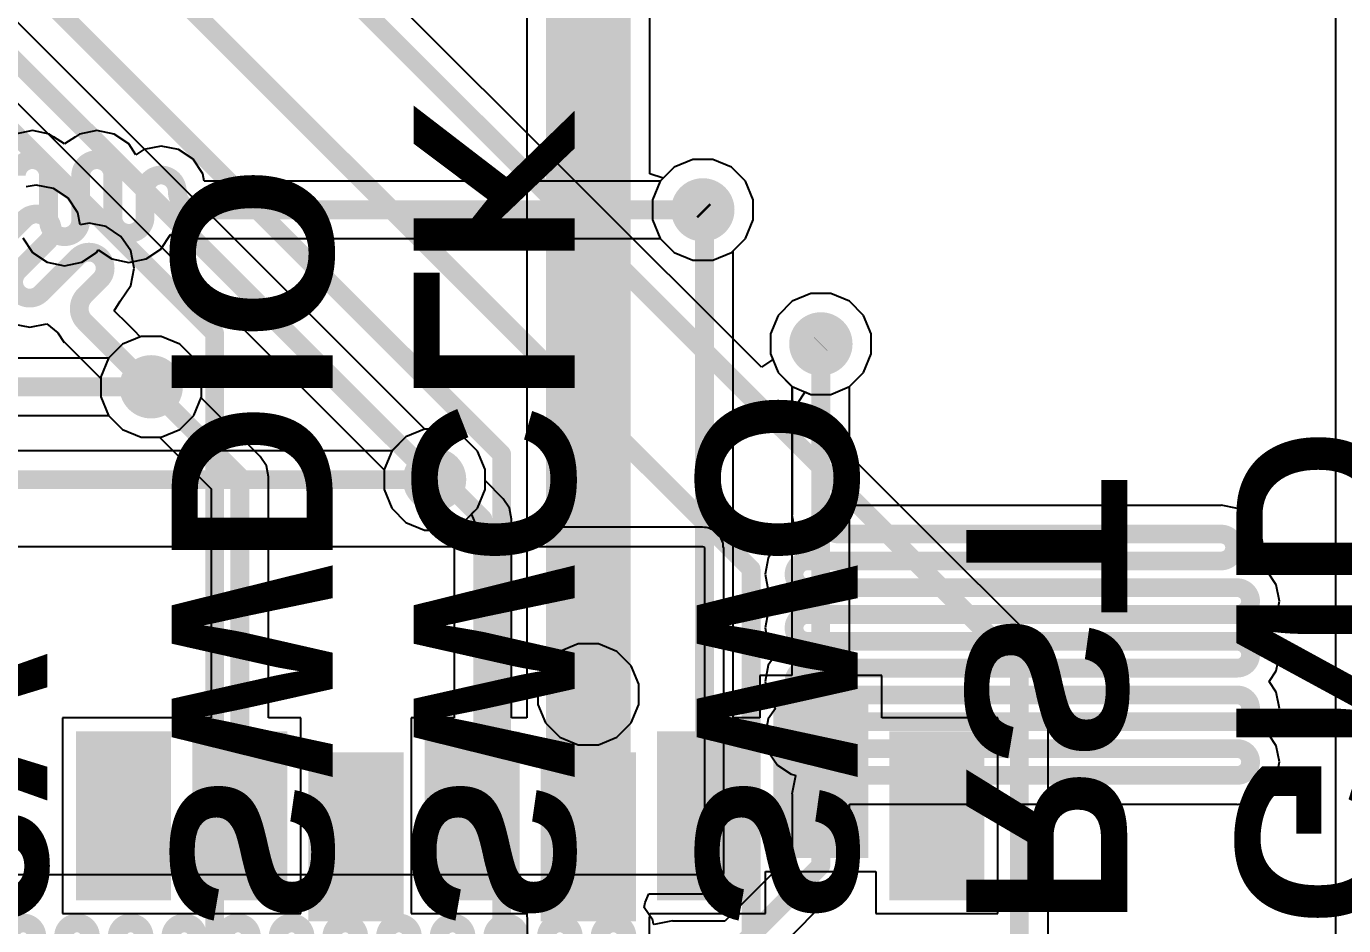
# Model space of a CAD drawing. Header units: inches. Extents: x -3 to 128, y -12 to 41.
# Drawn here: x 108.5 to 120.98, y -4.43 to 4.09 of the extents above; entities that cross this region are included whole.
import ezdxf

# ---------------------------------------------------------------- set-up
doc = ezdxf.new("R2010")
doc.units = ezdxf.units.IN
for name, color, linetype in [('Bottom Layer', 5, 'Continuous'), ('Bottom Overlay', 54, 'Continuous'), ('Layer 1', 16, 'Continuous'), ('Layer 2', 76, 'Continuous'), ('Top Layer', 1, 'Continuous'), ('Top Paste', 8, 'Continuous'), ('Top Solder', 216, 'Continuous'), ('Via Holes', 16, 'Continuous')]:
    doc.layers.add(name, color=color, linetype=linetype)
doc.styles.add('Arial_Bold', font='', dxfattribs={"height": 0.2})
doc.styles.get('Arial_Bold').set_extended_font_data('Arial', bold=True)

msp = doc.modelspace()

# ---------------------------------------------------------------- hatches: boundary and pattern name
at = {"layer": 'Bottom Layer'}
h = msp.add_hatch(color=5, dxfattribs=at)
edge = h.paths.add_edge_path()
edge.add_arc((114.90889642, 2.34874054), 0.2999994, 0, 360)
h = msp.add_hatch(color=5, dxfattribs=at)
edge = h.paths.add_edge_path()
edge.add_arc((116.02649642, 1.07874054), 0.2999994, 0, 360)
h = msp.add_hatch(color=5, dxfattribs=at)
edge = h.paths.add_edge_path()
edge.add_arc((109.68565566, 0.67234054), 0.2999994, 0, 360)
h = msp.add_hatch(color=5, dxfattribs=at)
edge = h.paths.add_edge_path()
edge.add_arc((112.36889134, -0.20671028), 0.2999994, 0, 360)
h = msp.add_hatch(color=5, dxfattribs=at)
edge = h.paths.add_edge_path()
edge.add_arc((113.82511398, -2.24166176), 0.2999994, 0, 360)
at = {"layer": 'Layer 1'}
h = msp.add_hatch(color=16, dxfattribs=at)
edge = h.paths.add_edge_path()
edge.add_arc((114.90889642, 2.34874054), 0.2999994, 0, 360)
h = msp.add_hatch(color=16, dxfattribs=at)
edge = h.paths.add_edge_path()
edge.add_arc((116.02649642, 1.07874054), 0.2999994, 0, 360)
h = msp.add_hatch(color=16, dxfattribs=at)
edge = h.paths.add_edge_path()
edge.add_arc((109.68565566, 0.67234054), 0.2999994, 0, 360)
h = msp.add_hatch(color=16, dxfattribs=at)
edge = h.paths.add_edge_path()
edge.add_arc((112.36889134, -0.20671028), 0.2999994, 0, 360)
h = msp.add_hatch(color=16, dxfattribs=at)
edge = h.paths.add_edge_path()
edge.add_arc((113.82511398, -2.24166176), 0.2999994, 0, 360)
at = {"layer": 'Layer 2'}
h = msp.add_hatch(color=76, dxfattribs=at)
edge = h.paths.add_edge_path()
edge.add_arc((114.90889642, 2.34874054), 0.2999994, 0, 360)
h = msp.add_hatch(color=76, dxfattribs=at)
edge = h.paths.add_edge_path()
edge.add_arc((116.02649642, 1.07874054), 0.2999994, 0, 360)
h = msp.add_hatch(color=76, dxfattribs=at)
edge = h.paths.add_edge_path()
edge.add_arc((109.68565566, 0.67234054), 0.2999994, 0, 360)
h = msp.add_hatch(color=76, dxfattribs=at)
edge = h.paths.add_edge_path()
edge.add_arc((112.36889134, -0.20671028), 0.2999994, 0, 360)
h = msp.add_hatch(color=76, dxfattribs=at)
edge = h.paths.add_edge_path()
edge.add_arc((113.82511398, -2.24166176), 0.2999994, 0, 360)
at = {"layer": 'Top Layer'}
for points in [[(113.42448994, -4.34165756), (114.22448834, -4.34165756), (114.22448834, 8.47021928), (113.42448994, 8.47021928)], [(115.62511038, -2.24166176), (116.42510878, -2.24166176), (116.42510878, -3.74165876), (115.62511038, -3.74165876)], [(109.02512358, -2.64166096), (109.82512198, -2.64166096), (109.82512198, -4.14165796), (109.02512358, -4.14165796)], [(110.12512138, -2.64166096), (110.92511978, -2.64166096), (110.92511978, -4.14165796), (110.12512138, -4.14165796)], [(112.32511698, -2.64166096), (113.12511538, -2.64166096), (113.12511538, -4.14165796), (112.32511698, -4.14165796)], [(114.52511258, -2.64166096), (115.32511098, -2.64166096), (115.32511098, -4.14165796), (114.52511258, -4.14165796)], [(116.72510818, -2.64166096), (117.52510658, -2.64166096), (117.52510658, -4.14165796), (116.72510818, -4.14165796)], [(111.22511918, -2.84166056), (112.02511758, -2.84166056), (112.02511758, -4.34165756), (111.22511918, -4.34165756)], [(113.42511478, -2.84166056), (114.22511318, -2.84166056), (114.22511318, -4.34165756), (113.42511478, -4.34165756)]]:
    msp.add_hatch(color=1, dxfattribs=at).paths.add_polyline_path(points)
h = msp.add_hatch(color=1, dxfattribs=at)
edge = h.paths.add_edge_path()
edge.add_arc((114.90889642, 2.34874054), 0.2999994, 0, 360)
h = msp.add_hatch(color=1, dxfattribs=at)
edge = h.paths.add_edge_path()
edge.add_arc((116.02649642, 1.07874054), 0.2999994, 0, 360)
h = msp.add_hatch(color=1, dxfattribs=at)
edge = h.paths.add_edge_path()
edge.add_arc((109.68565566, 0.67234054), 0.2999994, 0, 360)
h = msp.add_hatch(color=1, dxfattribs=at)
edge = h.paths.add_edge_path()
edge.add_arc((112.36889134, -0.20671028), 0.2999994, 0, 360)
h = msp.add_hatch(color=1, dxfattribs=at)
edge = h.paths.add_edge_path()
edge.add_arc((113.82511398, -2.24166176), 0.2999994, 0, 360)
at = {"layer": 'Top Paste'}
for points in [[(115.62511038, -2.24166176), (116.42510878, -2.24166176), (116.42510878, -3.74165876), (115.62511038, -3.74165876)], [(109.02512358, -2.64166096), (109.82512198, -2.64166096), (109.82512198, -4.14165796), (109.02512358, -4.14165796)], [(110.12512138, -2.64166096), (110.92511978, -2.64166096), (110.92511978, -4.14165796), (110.12512138, -4.14165796)], [(112.32511698, -2.64166096), (113.12511538, -2.64166096), (113.12511538, -4.14165796), (112.32511698, -4.14165796)], [(114.52511258, -2.64166096), (115.32511098, -2.64166096), (115.32511098, -4.14165796), (114.52511258, -4.14165796)], [(116.72510818, -2.64166096), (117.52510658, -2.64166096), (117.52510658, -4.14165796), (116.72510818, -4.14165796)], [(111.22511918, -2.84166056), (112.02511758, -2.84166056), (112.02511758, -4.34165756), (111.22511918, -4.34165756)], [(113.42511478, -2.84166056), (114.22511318, -2.84166056), (114.22511318, -4.34165756), (113.42511478, -4.34165756)]]:
    msp.add_hatch(color=8, dxfattribs=at).paths.add_polyline_path(points)
at = {"layer": 'Top Solder'}
for points in [[(115.57511048, -2.19166186), (116.47510868, -2.19166186), (116.47510868, -3.79165866), (115.57511048, -3.79165866)], [(108.97512368, -2.59166106), (109.87512188, -2.59166106), (109.87512188, -4.191657859999999), (108.97512368, -4.191657859999999)], [(110.07512148, -2.59166106), (110.97511968, -2.59166106), (110.97511968, -4.191657859999999), (110.07512148, -4.191657859999999)], [(112.27511708, -2.59166106), (113.17511528, -2.59166106), (113.17511528, -4.191657859999999), (112.27511708, -4.191657859999999)], [(114.47511268, -2.59166106), (115.37511088, -2.59166106), (115.37511088, -4.191657859999999), (114.47511268, -4.191657859999999)], [(116.67510828, -2.59166106), (117.57510648, -2.59166106), (117.57510648, -4.191657859999999), (116.67510828, -4.191657859999999)], [(111.17511928, -2.79166066), (112.07511748, -2.79166066), (112.07511748, -4.391657459999999), (111.17511928, -4.391657459999999)], [(113.37511488, -2.79166066), (114.27511308, -2.79166066), (114.27511308, -4.391657459999999), (113.37511488, -4.391657459999999)]]:
    msp.add_hatch(color=216, dxfattribs=at).paths.add_polyline_path(points)
at = {"layer": 'Via Holes'}
h = msp.add_hatch(color=7, dxfattribs=at)
edge = h.paths.add_edge_path()
edge.add_arc((114.90889642, 2.34874054), 0.1499997, 0, 360)
h = msp.add_hatch(color=7, dxfattribs=at)
edge = h.paths.add_edge_path()
edge.add_arc((116.02649642, 1.07874054), 0.1499997, 0, 360)
h = msp.add_hatch(color=7, dxfattribs=at)
edge = h.paths.add_edge_path()
edge.add_arc((109.68565566, 0.67234054), 0.1499997, 0, 360)
h = msp.add_hatch(color=7, dxfattribs=at)
edge = h.paths.add_edge_path()
edge.add_arc((112.36889134, -0.20671028), 0.1499997, 0, 360)
h = msp.add_hatch(color=7, dxfattribs=at)
edge = h.paths.add_edge_path()
edge.add_arc((113.82511398, -2.24166176), 0.1499997, 0, 360)

# ---------------------------------------------------------------- linework, layer by layer
at = {"layer": 'Bottom Layer'}
for p, q in [((115.46322856, 0.8581720199999999), (109.8179795, 6.50342108)), ((114.63824418, 2.75379942), (114.50383754, 2.61939278)), ((114.81385724, 2.82653994), (114.63824418, 2.75379942)), ((115.0039356, 2.82653994), (114.81385724, 2.82653994)), ((115.17954866, 2.75379942), (115.0039356, 2.82653994)), ((115.3139553, 2.61939278), (115.17954866, 2.75379942)), ((114.50383754, 2.61939278), (114.43109702, 2.44377972)), ((115.38669582, 2.44377972), (115.3139553, 2.61939278)), ((114.43109702, 2.44377972), (114.43109702, 2.25370136)), ((115.38669582, 2.25370136), (115.38669582, 2.44377972)), ((114.43109702, 2.25370136), (114.50383754, 2.0780883)), ((115.3139553, 2.0780883), (115.38669582, 2.25370136)), ((114.50383754, 2.0780883), (114.63824418, 1.94368166)), ((115.17954866, 1.94368166), (115.3139553, 2.0780883)), ((114.63824418, 1.94368166), (114.81385724, 1.87094114)), ((114.81385724, 1.87094114), (115.0039356, 1.87094114)), ((115.0039356, 1.87094114), (115.17954866, 1.94368166)), ((115.93145724, 1.55653994), (115.75584418, 1.48379942)), ((116.1215356, 1.55653994), (115.93145724, 1.55653994)), ((116.29714866, 1.48379942), (116.1215356, 1.55653994)), ((115.75584418, 1.48379942), (115.62143754, 1.34939278)), ((116.4315553, 1.34939278), (116.29714866, 1.48379942)), ((115.62143754, 1.34939278), (115.54869702, 1.17377972)), ((116.50429582, 1.17377972), (116.4315553, 1.34939278)), ((115.54869702, 1.17377972), (115.54869702, 0.98370136)), ((116.50429582, 0.98370136), (116.50429582, 1.17377972)), ((115.57089408, 0.9301124399999999), (115.46322856, 0.8581720199999999)), ((115.54869702, 0.98370136), (115.57089408, 0.9301124399999999)), ((116.4315553, 0.8080883), (116.50429582, 0.98370136)), ((116.29714866, 0.67368166), (116.4315553, 0.8080883)), ((116.1215356, 0.60094114), (116.29714866, 0.67368166)), ((115.8059279, 0.5154726799999999), (115.87786832, 0.6231382)), ((118.09837696, -1.77697638), (115.8059279, 0.5154726799999999)), ((115.87786832, 0.6231382), (115.93145724, 0.60094114)), ((115.93145724, 0.60094114), (116.1215356, 0.60094114)), ((118.15732274, -1.86519566), (118.09837696, -1.77697638)), ((118.17802374, -1.96925692), (118.15732274, -1.86519566)), ((118.1780212, -1.96926962), (118.17802374, -1.96925692)), ((118.1780212, -4.699759459999999), (118.1780212, -1.96926962))]:
    msp.add_line(p, q, dxfattribs=at)
at = {"layer": 'Bottom Layer', "const_width": 0.1778}
for points in [[(109.62569896, 6.311140539999999), (117.90609642, -1.96925692)], [(108.78749642, 5.523740539999999), (115.36609642, -1.05485946)], [(108.35361108, 4.68446104), (113.00389642, 0.0341757)], [(107.56829642, 3.89814054), (110.28609642, 1.18034054)], [(110.28609642, -6.465059459999999), (110.28609642, 1.18034054)], [(113.00389642, -6.28725946), (113.00389642, 0.0341757)], [(115.36609642, -5.512559459999999), (115.36609642, -1.05485946)], [(117.90609642, -6.465059459999999), (117.90609642, -1.96925692)]]:
    msp.add_lwpolyline(points, dxfattribs=at)
at = {"layer": 'Bottom Layer', "const_width": 0.0889}
for points in [[(110.24164642, 1.18034054, 1), (110.33054642, 1.18034054, 1)], [(110.24164642, 1.18034054, 1), (110.33054642, 1.18034054, 1)], [(112.95944642, 0.0341757, 1), (113.04834642, 0.0341757, 1)], [(112.95944642, 0.0341757, 1), (113.04834642, 0.0341757, 1)], [(115.32164642, -1.05485946, 1), (115.41054642, -1.05485946, 1)], [(115.32164642, -1.05485946, 1), (115.41054642, -1.05485946, 1)], [(117.86164642, -1.96925692, 1), (117.95054642, -1.96925692, 1)], [(117.86164642, -1.96925692, 1), (117.95054642, -1.96925692, 1)]]:
    msp.add_lwpolyline(points, format="xyb", close=True, dxfattribs=at)
at = {"layer": 'Layer 1'}
for p, q in [((108.56105034, 3.09929022), (108.39752514, 3.06676298)), ((108.72457554, 3.06676298), (108.56105034, 3.09929022)), ((108.7612633, 3.04224944), (108.72457554, 3.06676298)), ((108.86585034, 2.97581574), (108.7612633, 3.04224944)), ((108.97043738, 3.04224944), (108.86585034, 2.97581574)), ((109.00712514, 3.06676298), (108.97043738, 3.04224944)), ((109.17065034, 3.09929022), (109.00712514, 3.06676298)), ((109.33417554, 3.06676298), (109.17065034, 3.09929022)), ((109.4728062, 2.97413426), (109.33417554, 3.06676298)), ((109.54160972, 2.87116012), (109.4728062, 2.97413426)), ((109.61672514, 2.92135052), (109.54160972, 2.87116012)), ((109.78025034, 2.95387776), (109.61672514, 2.92135052)), ((109.94377554, 2.92135052), (109.78025034, 2.95387776)), ((110.0824062, 2.8287218), (109.94377554, 2.92135052)), ((110.17503492, 2.69009114), (110.0824062, 2.8287218)), ((114.63824418, 2.75379942), (114.50511008, 2.62066532)), ((114.81385724, 2.82653994), (114.63824418, 2.75379942)), ((115.0039356, 2.82653994), (114.81385724, 2.82653994)), ((115.17954866, 2.75379942), (115.0039356, 2.82653994)), ((115.3139553, 2.61939278), (115.17954866, 2.75379942)), ((110.1888449, 2.62066532), (110.17503492, 2.69009114)), ((114.50511008, 2.62066532), (110.1888449, 2.62066532)), ((115.38669582, 2.44377972), (115.3139553, 2.61939278)), ((115.38669582, 2.25370136), (115.38669582, 2.44377972)), ((115.3139553, 2.0780883), (115.38669582, 2.25370136)), ((108.47106576, 2.0836128), (108.56369448, 1.94498468)), ((109.7776062, 1.976501), (109.87023492, 2.11512912)), ((109.87023492, 2.11512912), (109.87341754, 2.11464906)), ((109.87341754, 2.11464906), (109.9981163, 2.09567272)), ((109.9981163, 2.09567272), (110.11045288, 2.07332834)), ((110.11045288, 2.07332834), (110.11045542, 2.07681322)), ((110.11045542, 2.07681322), (110.12294714, 2.07681576)), ((110.12294714, 2.07681576), (114.50511008, 2.07681576)), ((114.50511008, 2.07681576), (114.63824418, 1.94368166)), ((115.17954866, 1.94368166), (115.3139553, 2.0780883)), ((108.56369448, 1.94498468), (108.70232514, 1.85235596)), ((109.02937554, 1.85235596), (109.1680062, 1.94498468)), ((109.1680062, 1.94498468), (109.18419616, 1.96921628)), ((109.18419616, 1.96921628), (109.31192514, 1.88387228)), ((109.31192514, 1.88387228), (109.47545034, 1.85134504)), ((109.47545034, 1.85134504), (109.63897554, 1.88387228)), ((109.63897554, 1.88387228), (109.7776062, 1.976501)), ((114.63824418, 1.94368166), (114.81385724, 1.87094114)), ((114.81385724, 1.87094114), (115.0039356, 1.87094114)), ((115.0039356, 1.87094114), (115.17954866, 1.94368166)), ((108.70232514, 1.85235596), (108.86585034, 1.81982872)), ((108.86585034, 1.81982872), (109.02937554, 1.85235596)), ((115.93145724, 1.55653994), (115.75584418, 1.48379942)), ((116.1215356, 1.55653994), (115.93145724, 1.55653994)), ((116.29714866, 1.48379942), (116.1215356, 1.55653994)), ((115.75584418, 1.48379942), (115.62143754, 1.34939278)), ((116.4315553, 1.34939278), (116.29714866, 1.48379942)), ((115.62143754, 1.34939278), (115.54869702, 1.17377972)), ((116.50429582, 1.17377972), (116.4315553, 1.34939278)), ((109.59061648, 1.15013994), (109.41500342, 1.07739942)), ((109.78069484, 1.15013994), (109.59061648, 1.15013994)), ((109.9563079, 1.07739942), (109.78069484, 1.15013994)), ((115.54869702, 1.17377972), (115.54869702, 0.98370136)), ((116.50429582, 0.98370136), (116.50429582, 1.17377972)), ((109.41500342, 1.07739942), (109.28186932, 0.94426532)), ((110.09071454, 0.9429927799999999), (109.9563079, 1.07739942)), ((109.28186932, 0.94426532), (101.22793826, 0.94426532)), ((110.16345506, 0.76737972), (110.09071454, 0.9429927799999999)), ((115.54869702, 0.98370136), (115.62143754, 0.8080883)), ((116.4315553, 0.8080883), (116.50429582, 0.98370136)), ((110.16345506, 0.57730136), (110.16345506, 0.76737972)), ((115.62143754, 0.8080883), (115.75457164, 0.6749542)), ((116.2984212, 0.6749542), (116.4315553, 0.8080883)), ((115.75457164, 0.6749542), (115.75457164, -0.54542182)), ((116.2984212, -0.45129704), (116.2984212, 0.6749542)), ((110.09071454, 0.4016882999999999), (110.16345506, 0.57730136)), ((96.44048276, 0.40041576), (109.28186932, 0.40041576)), ((109.28186932, 0.40041576), (109.41500342, 0.26728166)), ((109.9563079, 0.26728166), (110.09071454, 0.4016882999999999)), ((109.41500342, 0.26728166), (109.59061648, 0.19454114)), ((109.78069484, 0.19454114), (109.9563079, 0.26728166)), ((112.27385216, 0.27108912), (112.0982391, 0.1983486)), ((112.46393052, 0.27108912), (112.27385216, 0.27108912)), ((112.63954358, 0.1983486), (112.46393052, 0.27108912)), ((109.59061648, 0.19454114), (109.78069484, 0.19454114)), ((112.0982391, 0.1983486), (111.965105, 0.0652145)), ((112.77395022, 0.06394196), (112.63954358, 0.1983486)), ((111.965105, 0.0652145), (97.97881344, 0.0652145)), ((112.84669074, -0.1116711), (112.77395022, 0.06394196)), ((112.84669074, -0.30174946), (112.84669074, -0.1116711)), ((112.77395022, -0.47736252), (112.84669074, -0.30174946)), ((112.72003618, -0.53127656), (112.77395022, -0.47736252)), ((119.81674792, -0.45129704), (116.2984212, -0.45129704)), ((119.97036204, -0.47936404), (119.81674792, -0.44880784)), ((119.81674792, -0.44880784), (119.81674792, -0.45129704)), ((120.10059038, -0.56637936), (119.97036204, -0.47936404)), ((112.77264212, -0.6582765599999999), (112.72003618, -0.53127656)), ((115.75457164, -0.54542182), (115.7510893, -0.54542182)), ((115.7510893, -0.54542182), (115.78558758, -0.71885302)), ((120.1876057, -0.6966076999999999), (120.10059038, -0.56637936)), ((114.90725304, -0.6582765599999999), (112.77264212, -0.6582765599999999)), ((114.92475618, -0.6617588999999999), (114.90725304, -0.6582765599999999)), ((114.94260222, -0.6617563599999999), (114.92475618, -0.6617588999999999)), ((114.95749932, -0.6647179999999999), (114.94260222, -0.6617563599999999)), ((114.95751202, -0.66472308), (114.95749932, -0.6647179999999999)), ((114.9575171, -0.66472308), (114.95751202, -0.66472308)), ((114.97401948, -0.67155822), (114.9575171, -0.66472308)), ((114.97662552, -0.6720763799999999), (114.97401948, -0.67155822)), ((114.97883532, -0.67355212), (114.97662552, -0.6720763799999999)), ((115.02284844, -0.69177916), (114.97883532, -0.67355212)), ((115.02285352, -0.6917842399999999), (115.02284844, -0.69177916)), ((115.02286622, -0.69178932), (115.02285352, -0.6917842399999999)), ((115.04786236, -0.71678546), (115.02286622, -0.69178932)), ((115.0728712, -0.7417892199999999), (115.04786236, -0.71678546)), ((115.07287628, -0.7418019199999999), (115.0728712, -0.7417892199999999)), ((115.07288136, -0.7418069999999999), (115.07287628, -0.7418019199999999)), ((115.09111348, -0.78582266), (115.07288136, -0.7418069999999999)), ((115.7458823, -0.7333640399999999), (115.61565396, -0.8203793599999999)), ((115.78260308, -0.7260589999999999), (115.7458823, -0.7333640399999999)), ((115.78558758, -0.71885302), (115.78260308, -0.7260589999999999)), ((120.2181619, -0.8502218199999999), (120.1876057, -0.6966076999999999)), ((66.692145, -0.8395589), (114.90725304, -0.8395589)), ((114.90725304, -0.8395589), (114.92215014, -0.84252054)), ((114.92215014, -0.84252054), (114.92511178, -0.85741002)), ((114.92511178, -0.85741002), (114.92511178, -3.933586239999999)), ((115.0925943, -0.7880375399999999), (115.09111348, -0.78582266)), ((115.093115, -0.79064866), (115.0925943, -0.7880375399999999)), ((115.09995014, -0.8071535799999999), (115.093115, -0.79064866)), ((115.10291178, -0.8220455999999998), (115.09995014, -0.8071535799999999)), ((115.10291178, -0.8399017999999999), (115.10291178, -0.8220455999999998)), ((115.10639412, -0.85741002), (115.10291178, -0.8399017999999999)), ((115.10639412, -3.933586239999999), (115.10639412, -0.85741002)), ((115.61565396, -0.8203793599999999), (115.52863864, -0.9506076999999999)), ((120.1876057, -1.00383594), (120.2181619, -0.8502218199999999)), ((115.52863864, -0.9506076999999999), (115.49808244, -1.10422182)), ((115.49808244, -1.10422182), (115.52863864, -1.25783594)), ((120.17482442, -1.02296468), (120.1876057, -1.00383594)), ((120.25177372, -1.07437936), (120.17482442, -1.02296468)), ((120.33878904, -1.2046077), (120.25177372, -1.07437936)), ((120.36934524, -1.35822182), (120.33878904, -1.2046077)), ((115.52863864, -1.25783594), (115.59571496, -1.35822182)), ((115.59571496, -1.35822182), (115.52863864, -1.4586077)), ((120.33878904, -1.51183594), (120.36934524, -1.35822182)), ((115.52863864, -1.4586077), (115.49808244, -1.61222182)), ((115.49808244, -1.61222182), (115.52863864, -1.76583594)), ((120.27171272, -1.61222182), (120.33878904, -1.51183594)), ((120.33878904, -1.7126077), (120.27171272, -1.61222182)), ((120.36934524, -1.86622182), (120.33878904, -1.7126077)), ((115.52863864, -1.76583594), (115.59571496, -1.86622182)), ((115.59571496, -1.86622182), (115.52863864, -1.9666077)), ((120.33878904, -2.01983594), (120.36934524, -1.86622182)), ((115.52863864, -1.9666077), (115.49808244, -2.12022182)), ((115.49808244, -2.12022182), (115.52863864, -2.27383594)), ((120.27171272, -2.12022182), (120.33878904, -2.01983594)), ((120.33878904, -2.2206077), (120.27171272, -2.12022182)), ((120.36934524, -2.37422182), (120.33878904, -2.2206077)), ((115.52863864, -2.27383594), (115.59571496, -2.37422182)), ((115.52863864, -2.4746077), (115.49808244, -2.62822182)), ((115.59571496, -2.37422182), (115.52863864, -2.4746077)), ((120.33878904, -2.52783594), (120.36934524, -2.37422182)), ((120.27171272, -2.62822182), (120.33878904, -2.52783594)), ((115.49808244, -2.62822182), (115.52863864, -2.78183594)), ((120.33878904, -2.7286077), (120.27171272, -2.62822182)), ((120.36934524, -2.88222182), (120.33878904, -2.7286077)), ((115.52863864, -2.78183594), (115.61565396, -2.91206428)), ((115.61565396, -2.91206428), (115.7458823, -2.9990796)), ((120.33878904, -3.03583594), (120.36934524, -2.88222182)), ((115.7458823, -2.9990796), (115.78260308, -3.00638464)), ((115.78558758, -3.01359062), (115.7510893, -3.18702182)), ((115.78260308, -3.00638464), (115.78558758, -3.01359062)), ((120.25177372, -3.16606428), (120.33878904, -3.03583594)), ((115.7510893, -3.18702182), (115.75457164, -3.18702182)), ((115.75457164, -3.18702182), (115.75457164, -3.7522658)), ((120.12154538, -3.2530796), (120.25177372, -3.16606428)), ((116.2984212, -3.864886859999999), (116.2984212, -3.2811466)), ((116.2984212, -3.2811466), (119.96793126, -3.2811466)), ((119.96793126, -3.2836358), (120.12154538, -3.2530796)), ((119.96793126, -3.2811466), (119.96793126, -3.2836358)), ((115.75457164, -3.7522658), (115.11710022, -4.38973468)), ((116.27772274, -3.96896082), (116.29842374, -3.86489956)), ((116.29842374, -3.86489956), (116.2984212, -3.864886859999999)), ((114.90726066, -3.95144498), (66.69215516, -3.95144498)), ((114.92215014, -3.94848334), (114.90726066, -3.95144498)), ((114.92511178, -3.933586239999999), (114.92215014, -3.94848334)), ((115.09311246, -4.00035268), (115.0999476, -3.9838503)), ((115.0999476, -3.98384522), (115.09995268, -3.98383252)), ((115.0999476, -3.9838503), (115.0999476, -3.98384522)), ((115.09995268, -3.98383252), (115.10291432, -3.968935419999999)), ((115.10291178, -3.95108938), (115.10639412, -3.933586239999999)), ((115.10291432, -3.968935419999999), (115.10291178, -3.95108938)), ((116.21877696, -4.0571801), (116.27772274, -3.96896082)), ((114.97884802, -4.11744668), (115.02286368, -4.09921456)), ((115.02286368, -4.09921456), (115.02286876, -4.09920948)), ((115.02286876, -4.09920948), (115.02288146, -4.0992044)), ((115.02288146, -4.0992044), (115.04788522, -4.07419556)), ((115.04788522, -4.07419556), (115.07288136, -4.04919942)), ((115.07288136, -4.04919942), (115.07288644, -4.04918672)), ((115.07288644, -4.04918672), (115.07289152, -4.04918164)), ((115.07289152, -4.04918164), (115.09111856, -4.00516852)), ((115.09111856, -4.00516852), (115.0925943, -4.00295872)), ((115.0925943, -4.00295872), (115.09311246, -4.00035268)), ((115.42201706, -4.85394), (116.21876934, -4.05718518)), ((116.21876934, -4.05718518), (116.21877696, -4.0571801)), ((114.35334254, -4.25972732), (114.36365748, -4.21377364)), ((114.36365748, -4.21377364), (114.3992505, -4.13272732)), ((114.3992505, -4.13272732), (114.90726066, -4.13272732)), ((114.90726066, -4.13272732), (114.92476888, -4.12924498)), ((114.92476888, -4.12924498), (114.94262508, -4.12924498)), ((114.94262508, -4.12924498), (114.9575171, -4.12628334)), ((114.9575171, -4.12628334), (114.97402202, -4.1194482)), ((114.97402202, -4.1194482), (114.97663314, -4.1189275)), ((114.97663314, -4.1189275), (114.97884802, -4.11744668)), ((114.4344041, -4.38104534), (114.35334254, -4.25972732)), ((114.44170914, -4.41776612), (114.4344041, -4.38104534)), ((114.44891512, -4.42075062), (114.44170914, -4.41776612)), ((114.62234632, -4.38625234), (114.44891512, -4.42075062)), ((114.62234632, -4.38973468), (114.62234632, -4.38625234)), ((115.11710022, -4.38973468), (114.62234632, -4.38973468))]:
    msp.add_line(p, q, dxfattribs=at)
at = {"layer": 'Layer 1', "const_width": 0.1778}
for points in [[(108.40865034, 2.6719784, -0.9999999999999999), (108.71345034, 2.6719784)], [(109.01825034, 2.6719784, -0.9999999999999999), (109.32305034, 2.6719784)], [(109.62785034, 2.52656594, -0.9999999999999999), (109.93265034, 2.52656594)], [(110.11045034, 2.34874054, -0.4142135623730951), (109.93265034, 2.52654054)], [(109.01825034, 2.24714054, -0.9999999999999999), (108.71345034, 2.24714054)], [(109.62785034, 2.27865686, -0.9999999999999999), (109.32305034, 2.27865686)], [(116.20429642, -0.7232218199999999, -0.4142135623730951), (116.02649642, -0.54542182)], [(119.81674792, -0.7232218199999999, -0.9999999999999999), (119.81674792, -0.97722182)], [(115.89949642, -1.23122182, -0.9999999999999999), (115.89949642, -0.97722182)], [(119.96793126, -1.23122182, -0.9999999999999999), (119.96793126, -1.48522182)], [(115.89949642, -1.73922182, -0.9999999999999999), (115.89949642, -1.48522182)], [(119.96793126, -1.73922182, -0.9999999999999999), (119.96793126, -1.99322182)], [(115.89949642, -2.24722182, -0.9999999999999999), (115.89949642, -1.99322182)], [(119.96793126, -2.24722182, -0.9999999999999999), (119.96793126, -2.50122182)], [(115.89949642, -2.75522182, -0.9999999999999999), (115.89949642, -2.50122182)], [(119.96793126, -2.75522182, -0.9999999999999999), (119.96793126, -3.00922182)], [(116.02649642, -3.18702182, -0.4142135623730951), (116.20429642, -3.00922182)], [(108.34854632, -4.534659459999999, -0.9999999999999999), (108.60254632, -4.534659459999999)], [(108.85654632, -4.534659459999999, -0.9999999999999999), (109.11054632, -4.534659459999999)], [(109.36454632, -4.534659459999999, -0.9999999999999999), (109.61854632, -4.534659459999999)], [(109.87254632, -4.534659459999999, -0.9999999999999999), (110.12654632, -4.534659459999999)], [(110.38054632, -4.534659459999999, -0.9999999999999999), (110.63454632, -4.534659459999999)], [(110.88854632, -4.534659459999999, -0.9999999999999999), (111.14254632, -4.534659459999999)], [(111.39654632, -4.534659459999999, -0.9999999999999999), (111.65054632, -4.534659459999999)], [(111.90454632, -4.534659459999999, -0.9999999999999999), (112.15854632, -4.534659459999999)], [(112.41254632, -4.534659459999999, -0.9999999999999999), (112.66654632, -4.534659459999999)], [(112.92054632, -4.534659459999999, -0.9999999999999999), (113.17454632, -4.534659459999999)], [(113.42854632, -4.534659459999999, -0.9999999999999999), (113.68254632, -4.534659459999999)], [(113.93654632, -4.534659459999999, -0.9999999999999999), (114.19054632, -4.534659459999999)]]:
    msp.add_lwpolyline(points, format="xyb", dxfattribs=at)
for points in [[(108.71345034, 2.24714054), (108.71345034, 2.6719784)], [(109.01825034, 2.24714054), (109.01825034, 2.6719784)], [(109.32305034, 2.27865686), (109.32305034, 2.6719784)], [(109.62785034, 2.27865686), (109.62785034, 2.52656594)], [(109.93265034, 2.52654054), (109.93265034, 2.52656594)], [(110.11045034, 2.34874054), (111.43001082, 2.34874054)], [(111.43001082, 2.34874054), (114.90889642, 2.34874054)], [(116.02649642, 0.5264835800000001), (116.02649642, 1.07874054)], [(96.03669642, 0.67234054), (109.68565566, 0.67234054)], [(116.02649642, -0.54542182), (116.02649642, 0.5264835800000001)], [(97.5750271, -0.20671028), (112.36889134, -0.20671028)], [(116.20429642, -0.7232218199999999), (119.81674792, -0.7232218199999999)], [(115.89949642, -0.97722182), (119.81674792, -0.97722182)], [(115.89949642, -1.23122182), (119.96793126, -1.23122182)], [(115.89949642, -1.48522182), (119.96793126, -1.48522182)], [(115.89949642, -1.73922182), (119.96793126, -1.73922182)], [(115.89949642, -1.99322182), (119.96793126, -1.99322182)], [(115.89949642, -2.24722182), (119.96793126, -2.24722182)], [(115.89949642, -2.50122182), (119.96793126, -2.50122182)], [(115.89949642, -2.75522182), (119.96793126, -2.75522182)], [(116.20429642, -3.00922182), (119.96793126, -3.00922182)], [(116.02649642, -3.52993452), (116.02649642, -3.18702182)], [(116.02649642, -3.86489956), (116.02649642, -3.52993452)], [(115.22973652, -4.661659459999999), (116.02649642, -3.86489956)]]:
    msp.add_lwpolyline(points, dxfattribs=at)
at = {"layer": 'Layer 1', "const_width": 0.0889}
for points in [[(108.66900034, 2.6719784, 1), (108.75790034, 2.6719784, 1)], [(108.66900034, 2.6719784, 1), (108.75790034, 2.6719784, 1)], [(108.97380034, 2.6719784, 1), (109.06270034, 2.6719784, 1)], [(108.97380034, 2.6719784, 1), (109.06270034, 2.6719784, 1)], [(109.27860034, 2.6719784, 1), (109.36750034, 2.6719784, 1)], [(109.27860034, 2.6719784, 1), (109.36750034, 2.6719784, 1)], [(109.58340034, 2.52656594, 1), (109.67230034, 2.52656594, 1)], [(109.58340034, 2.52656594, 1), (109.67230034, 2.52656594, 1)], [(109.88820034, 2.52656594, 1), (109.97710034, 2.52656594, 1)], [(109.88820034, 2.52656594, 1), (109.97710034, 2.52656594, 1)], [(109.88820034, 2.52654054, 1), (109.97710034, 2.52654054, 1)], [(109.88820034, 2.52654054, 1), (109.97710034, 2.52654054, 1)], [(110.06600034, 2.34874054, 1), (110.15490034, 2.34874054, 1)], [(110.06600034, 2.34874054, 1), (110.15490034, 2.34874054, 1)], [(111.38556082, 2.34874054, 1), (111.47446082, 2.34874054, 1)], [(111.38556082, 2.34874054, 1), (111.47446082, 2.34874054, 1)], [(114.86444642, 2.34874054, 1), (114.95334642, 2.34874054, 1)], [(108.66900034, 2.24714054, 1), (108.75790034, 2.24714054, 1)], [(108.66900034, 2.24714054, 1), (108.75790034, 2.24714054, 1)], [(108.97380034, 2.24714054, 1), (109.06270034, 2.24714054, 1)], [(108.97380034, 2.24714054, 1), (109.06270034, 2.24714054, 1)], [(109.27860034, 2.27865686, 1), (109.36750034, 2.27865686, 1)], [(109.27860034, 2.27865686, 1), (109.36750034, 2.27865686, 1)], [(109.58340034, 2.27865686, 1), (109.67230034, 2.27865686, 1)], [(109.58340034, 2.27865686, 1), (109.67230034, 2.27865686, 1)], [(115.98204642, 1.07874054, 1), (116.07094642, 1.07874054, 1)], [(109.64120566, 0.67234054, 1), (109.73010566, 0.67234054, 1)], [(115.98204642, 0.5264835800000001, 1), (116.07094642, 0.5264835800000001, 1)], [(115.98204642, 0.5264835800000001, 1), (116.07094642, 0.5264835800000001, 1)], [(112.32444134, -0.20671028, 1), (112.41334134, -0.20671028, 1)], [(115.98204642, -0.54542182, 1), (116.07094642, -0.54542182, 1)], [(115.98204642, -0.54542182, 1), (116.07094642, -0.54542182, 1)], [(116.15984642, -0.7232218199999999, 1), (116.24874642, -0.7232218199999999, 1)], [(116.15984642, -0.7232218199999999, 1), (116.24874642, -0.7232218199999999, 1)], [(119.77229792, -0.7232218199999999, 1), (119.86119792, -0.7232218199999999, 1)], [(119.77229792, -0.7232218199999999, 1), (119.86119792, -0.7232218199999999, 1)], [(115.85504642, -0.97722182, 1), (115.94394642, -0.97722182, 1)], [(115.85504642, -0.97722182, 1), (115.94394642, -0.97722182, 1)], [(119.77229792, -0.97722182, 1), (119.86119792, -0.97722182, 1)], [(119.77229792, -0.97722182, 1), (119.86119792, -0.97722182, 1)], [(115.85504642, -1.23122182, 1), (115.94394642, -1.23122182, 1)], [(115.85504642, -1.23122182, 1), (115.94394642, -1.23122182, 1)], [(119.92348126, -1.23122182, 1), (120.01238126, -1.23122182, 1)], [(119.92348126, -1.23122182, 1), (120.01238126, -1.23122182, 1)], [(115.85504642, -1.48522182, 1), (115.94394642, -1.48522182, 1)], [(115.85504642, -1.48522182, 1), (115.94394642, -1.48522182, 1)], [(119.92348126, -1.48522182, 1), (120.01238126, -1.48522182, 1)], [(119.92348126, -1.48522182, 1), (120.01238126, -1.48522182, 1)], [(115.85504642, -1.73922182, 1), (115.94394642, -1.73922182, 1)], [(115.85504642, -1.73922182, 1), (115.94394642, -1.73922182, 1)], [(119.92348126, -1.73922182, 1), (120.01238126, -1.73922182, 1)], [(119.92348126, -1.73922182, 1), (120.01238126, -1.73922182, 1)], [(115.85504642, -1.99322182, 1), (115.94394642, -1.99322182, 1)], [(115.85504642, -1.99322182, 1), (115.94394642, -1.99322182, 1)], [(119.92348126, -1.99322182, 1), (120.01238126, -1.99322182, 1)], [(119.92348126, -1.99322182, 1), (120.01238126, -1.99322182, 1)], [(115.85504642, -2.24722182, 1), (115.94394642, -2.24722182, 1)], [(115.85504642, -2.24722182, 1), (115.94394642, -2.24722182, 1)], [(119.92348126, -2.24722182, 1), (120.01238126, -2.24722182, 1)], [(119.92348126, -2.24722182, 1), (120.01238126, -2.24722182, 1)], [(115.85504642, -2.50122182, 1), (115.94394642, -2.50122182, 1)], [(115.85504642, -2.50122182, 1), (115.94394642, -2.50122182, 1)], [(119.92348126, -2.50122182, 1), (120.01238126, -2.50122182, 1)], [(119.92348126, -2.50122182, 1), (120.01238126, -2.50122182, 1)], [(115.85504642, -2.75522182, 1), (115.94394642, -2.75522182, 1)], [(115.85504642, -2.75522182, 1), (115.94394642, -2.75522182, 1)], [(119.92348126, -2.75522182, 1), (120.01238126, -2.75522182, 1)], [(119.92348126, -2.75522182, 1), (120.01238126, -2.75522182, 1)], [(116.15984642, -3.00922182, 1), (116.24874642, -3.00922182, 1)], [(116.15984642, -3.00922182, 1), (116.24874642, -3.00922182, 1)], [(119.92348126, -3.00922182, 1), (120.01238126, -3.00922182, 1)], [(119.92348126, -3.00922182, 1), (120.01238126, -3.00922182, 1)], [(115.98204642, -3.18702182, 1), (116.07094642, -3.18702182, 1)], [(115.98204642, -3.18702182, 1), (116.07094642, -3.18702182, 1)], [(115.98204642, -3.52993452, 1), (116.07094642, -3.52993452, 1)], [(115.98204642, -3.52993452, 1), (116.07094642, -3.52993452, 1)], [(115.98204642, -3.86489956, 1), (116.07094642, -3.86489956, 1)], [(115.98204642, -3.86489956, 1), (116.07094642, -3.86489956, 1)]]:
    msp.add_lwpolyline(points, format="xyb", close=True, dxfattribs=at)
at = {"layer": 'Layer 2'}
for p, q in [((114.63824418, 2.75379942), (114.50383754, 2.61939278)), ((114.81385724, 2.82653994), (114.63824418, 2.75379942)), ((115.0039356, 2.82653994), (114.81385724, 2.82653994)), ((115.17954866, 2.75379942), (115.0039356, 2.82653994)), ((115.3139553, 2.61939278), (115.17954866, 2.75379942)), ((114.50383754, 2.61939278), (114.43109702, 2.44377972)), ((115.38669582, 2.44377972), (115.3139553, 2.61939278)), ((114.43109702, 2.44377972), (114.43109702, 2.25370136)), ((115.38669582, 2.25370136), (115.38669582, 2.44377972)), ((114.43109702, 2.25370136), (114.50383754, 2.0780883)), ((115.3139553, 2.0780883), (115.38669582, 2.25370136)), ((114.50383754, 2.0780883), (114.63824418, 1.94368166)), ((115.17954866, 1.94368166), (115.3139553, 2.0780883)), ((114.63824418, 1.94368166), (114.81385724, 1.87094114)), ((114.81385724, 1.87094114), (115.0039356, 1.87094114)), ((115.0039356, 1.87094114), (115.17954866, 1.94368166)), ((115.93145724, 1.55653994), (115.75584418, 1.48379942)), ((116.1215356, 1.55653994), (115.93145724, 1.55653994)), ((116.29714866, 1.48379942), (116.1215356, 1.55653994)), ((115.75584418, 1.48379942), (115.62143754, 1.34939278)), ((116.4315553, 1.34939278), (116.29714866, 1.48379942)), ((115.62143754, 1.34939278), (115.54869702, 1.17377972)), ((116.50429582, 1.17377972), (116.4315553, 1.34939278)), ((109.59061648, 1.15013994), (109.41500342, 1.07739942)), ((109.78069484, 1.15013994), (109.59061648, 1.15013994)), ((109.9563079, 1.07739942), (109.78069484, 1.15013994)), ((115.54869702, 1.17377972), (115.54869702, 0.98370136)), ((116.50429582, 0.98370136), (116.50429582, 1.17377972)), ((109.41500342, 1.07739942), (109.28059678, 0.9429927799999999)), ((110.09071454, 0.9429927799999999), (109.9563079, 1.07739942)), ((109.28059678, 0.9429927799999999), (109.20785626, 0.76737972)), ((110.16345506, 0.76737972), (110.09071454, 0.9429927799999999)), ((115.54869702, 0.98370136), (115.62143754, 0.8080883)), ((116.4315553, 0.8080883), (116.50429582, 0.98370136)), ((109.20785626, 0.76737972), (109.20785626, 0.57730136)), ((110.16345506, 0.57730136), (110.16345506, 0.76737972)), ((115.62143754, 0.8080883), (115.75584418, 0.67368166)), ((116.29714866, 0.67368166), (116.4315553, 0.8080883)), ((115.75584418, 0.67368166), (115.93145724, 0.60094114)), ((116.1215356, 0.60094114), (116.29714866, 0.67368166)), ((109.20785626, 0.57730136), (109.28059678, 0.4016882999999999)), ((110.09071454, 0.4016882999999999), (110.16345506, 0.57730136)), ((115.93145724, 0.60094114), (116.1215356, 0.60094114)), ((109.28059678, 0.4016882999999999), (109.41500342, 0.26728166)), ((109.9563079, 0.26728166), (110.09071454, 0.4016882999999999)), ((109.41500342, 0.26728166), (109.59061648, 0.19454114)), ((109.78069484, 0.19454114), (109.9563079, 0.26728166)), ((112.27385216, 0.27108912), (112.0982391, 0.1983486)), ((112.46393052, 0.27108912), (112.27385216, 0.27108912)), ((112.63954358, 0.1983486), (112.46393052, 0.27108912)), ((109.59061648, 0.19454114), (109.78069484, 0.19454114)), ((112.0982391, 0.1983486), (111.96383246, 0.06394196)), ((112.77395022, 0.06394196), (112.63954358, 0.1983486)), ((111.96383246, 0.06394196), (111.89109194, -0.1116711)), ((112.84669074, -0.1116711), (112.77395022, 0.06394196)), ((111.89109194, -0.1116711), (111.89109194, -0.30174946)), ((112.84669074, -0.30174946), (112.84669074, -0.1116711)), ((111.89109194, -0.30174946), (111.96383246, -0.47736252)), ((112.77395022, -0.47736252), (112.84669074, -0.30174946)), ((111.96383246, -0.47736252), (112.0982391, -0.6117691599999999)), ((112.63954358, -0.6117691599999999), (112.77395022, -0.47736252)), ((112.0982391, -0.6117691599999999), (112.27385216, -0.6845096799999999)), ((112.46393052, -0.6845096799999999), (112.63954358, -0.6117691599999999)), ((112.27385216, -0.6845096799999999), (112.46393052, -0.6845096799999999)), ((113.55446174, -1.83660288), (113.4200551, -1.97100952)), ((113.7300748, -1.76386236), (113.55446174, -1.83660288)), ((113.92015316, -1.76386236), (113.7300748, -1.76386236)), ((114.09576622, -1.83660288), (113.92015316, -1.76386236)), ((114.23017286, -1.97100952), (114.09576622, -1.83660288)), ((113.4200551, -1.97100952), (113.34731458, -2.14662258)), ((114.30291338, -2.14662258), (114.23017286, -1.97100952)), ((113.34731458, -2.14662258), (113.34731458, -2.33670094)), ((114.30291338, -2.33670094), (114.30291338, -2.14662258)), ((113.34731458, -2.33670094), (113.4200551, -2.512314)), ((114.23017286, -2.512314), (114.30291338, -2.33670094)), ((113.4200551, -2.512314), (113.55446174, -2.64672064)), ((114.09576622, -2.64672064), (114.23017286, -2.512314)), ((113.55446174, -2.64672064), (113.7300748, -2.71946116)), ((113.7300748, -2.71946116), (113.92015316, -2.71946116)), ((113.92015316, -2.71946116), (114.09576622, -2.64672064))]:
    msp.add_line(p, q, dxfattribs=at)
at = {"layer": 'Top Layer'}
for p, q in [((114.40577068, 2.68924532), (114.40577068, 8.470221819999999)), ((112.27565302, 0.27108912), (104.8120459, 7.73469624)), ((113.2432076, 7.50494054), (113.2432076, -2.46386096)), ((104.4390469, 7.33857308), (111.89109194, -0.11347196)), ((120.89981408, 6.0269882), (120.89981408, -5.110411419999999)), ((114.63824418, 2.75379942), (114.53277068, 2.64832592)), ((114.81385724, 2.82653994), (114.63824418, 2.75379942)), ((115.0039356, 2.82653994), (114.81385724, 2.82653994)), ((115.17954866, 2.75379942), (115.0039356, 2.82653994)), ((115.3139553, 2.61939278), (115.17954866, 2.75379942)), ((114.53277068, 2.64832592), (114.40577068, 2.68924532)), ((115.38669582, 2.44377972), (115.3139553, 2.61939278)), ((108.59656716, 2.58410202), (108.50299356, 2.5654889)), ((108.76009236, 2.55157478), (108.59656716, 2.58410202)), ((108.89872302, 2.45895114), (108.76009236, 2.55157478)), ((108.89873318, 2.4589359), (108.89872302, 2.45895114)), ((108.99135174, 2.3203154), (108.89873318, 2.4589359)), ((115.38669582, 2.25370136), (115.38669582, 2.44377972)), ((109.01402378, 2.206330359999999), (108.99135174, 2.3203154)), ((115.3139553, 2.0780883), (115.38669582, 2.25370136)), ((109.0975085, 2.22293688), (109.01402378, 2.206330359999999)), ((109.2610337, 2.19040964), (109.0975085, 2.22293688)), ((109.39966436, 2.097786), (109.2610337, 2.19040964)), ((109.39967452, 2.09777076), (109.39966436, 2.097786)), ((109.49229308, 1.95915026), (109.39967452, 2.09777076)), ((115.19703656, 1.96116956), (115.3139553, 2.0780883)), ((109.52482032, 1.79562506), (109.49229308, 1.95915026)), ((115.19703656, -2.46386096), (115.19703656, 1.96116956)), ((109.49229308, 1.63209986), (109.52482032, 1.79562506)), ((109.39966436, 1.49346666), (109.49229308, 1.63209986)), ((115.93145724, 1.55653994), (115.75584418, 1.48379942)), ((116.1215356, 1.55653994), (115.93145724, 1.55653994)), ((116.29714866, 1.48379942), (116.1215356, 1.55653994)), ((109.33658346, 1.39258294), (109.39302734, 1.48285708)), ((109.46454104, 1.26462536), (109.33658346, 1.39258294)), ((109.39302734, 1.48285708), (109.39966436, 1.49346666)), ((115.75584418, 1.48379942), (115.62143754, 1.34939278)), ((116.4315553, 1.34939278), (116.29714866, 1.48379942)), ((108.37235374, 1.27026416), (108.53587894, 1.23773692)), ((108.53587894, 1.23773692), (108.6994016, 1.27026416)), ((108.6994016, 1.27026416), (108.80053932, 1.18509796)), ((109.46454866, 1.26462028), (109.46454104, 1.26462536)), ((109.5274035, 1.2017629), (109.46454866, 1.26462028)), ((115.62143754, 1.34939278), (115.54869702, 1.17377972)), ((116.50429582, 1.17377972), (116.4315553, 1.34939278)), ((108.80053932, 1.18509796), (108.861987, 1.09313472)), ((109.52741112, 1.20175782), (109.5274035, 1.2017629)), ((109.58242244, 1.1467465), (109.52741112, 1.20175782)), ((109.59061648, 1.15013994), (109.58242244, 1.1467465)), ((109.78069484, 1.15013994), (109.59061648, 1.15013994)), ((109.9563079, 1.07739942), (109.78069484, 1.15013994)), ((115.54869702, 1.17377972), (115.54869702, 0.98370136)), ((116.50429582, 0.98370136), (116.50429582, 1.17377972)), ((108.861987, 1.09313472), (108.86444826, 1.09559344)), ((108.86444826, 1.09559344), (108.86445334, 1.0955909)), ((108.86445334, 1.0955909), (109.07998758, 0.88005666)), ((110.09071454, 0.9429927799999999), (109.9563079, 1.07739942)), ((109.07998758, 0.88005666), (109.0799952, 0.8800515799999998)), ((109.0799952, 0.8800515799999998), (109.14284496, 0.8172043599999999)), ((110.16345506, 0.76737972), (110.09071454, 0.9429927799999999)), ((115.54869702, 0.98370136), (115.62143754, 0.8080883)), ((116.4315553, 0.8080883), (116.50429582, 0.98370136)), ((109.14284496, 0.8172043599999999), (109.14285004, 0.8171967400000001)), ((109.14285004, 0.8171967400000001), (109.20785626, 0.75219052)), ((109.20785626, 0.75219052), (109.20785626, 0.57730136)), ((110.16345506, 0.57730136), (110.16345506, 0.76737972)), ((115.62143754, 0.8080883), (115.7531848, 0.67634104)), ((116.29714866, 0.67368166), (116.4315553, 0.8080883)), ((115.7531848, 0.67634104), (115.7531848, -2.06386176)), ((116.29703436, 0.6736333999999999), (116.29714866, 0.67368166)), ((116.29703436, -2.06386176), (116.29703436, 0.6736333999999999)), ((109.20785626, 0.57730136), (109.28059678, 0.4016882999999999)), ((110.16006162, 0.56910732), (110.16345506, 0.57730136)), ((110.71740112, 0.01176782), (110.16006162, 0.56910732)), ((109.28059678, 0.4016882999999999), (109.41500342, 0.26728166)), ((109.41500342, 0.26728166), (109.59061648, 0.19454114)), ((112.46393052, 0.27108912), (112.27565302, 0.27108912)), ((112.63954358, 0.1983486), (112.46393052, 0.27108912)), ((109.59061648, 0.19454114), (109.76550564, 0.19454114)), ((109.76550564, 0.19454114), (110.2531958, -0.29314902)), ((112.77395022, 0.06394196), (112.63954358, 0.1983486)), ((110.7763469, -0.07645146), (110.71740112, 0.01176782)), ((112.84669074, -0.1116711), (112.77395022, 0.06394196)), ((110.79704536, -0.18051272), (110.7763469, -0.07645146)), ((111.89109194, -0.11347196), (111.89109194, -0.30174946)), ((112.84669074, -0.21655278), (112.84669074, -0.1116711)), ((110.79704536, -2.46386096), (110.79704536, -0.18051272)), ((113.01837188, -0.38823392), (112.84669074, -0.21655278)), ((110.2531958, -0.29314902), (110.2531958, -2.46386096)), ((111.89109194, -0.30174946), (111.96383246, -0.47736252)), ((111.96383246, -0.47736252), (112.0982391, -0.6117691599999999)), ((113.07731766, -0.4764532), (113.01837188, -0.38823392)), ((113.09801612, -0.58051446), (113.07731766, -0.4764532)), ((112.0982391, -0.6117691599999999), (112.27385216, -0.6845096799999999)), ((113.09801612, -2.46386096), (113.09801612, -0.58051446)), ((112.27385216, -0.6845096799999999), (112.46392798, -0.6845096799999999)), ((112.46392798, -0.6845096799999999), (112.55416656, -0.7845983799999999)), ((112.55416656, -0.7845983799999999), (112.55416656, -2.46386096)), ((115.7531848, -2.06386176), (115.44731038, -2.06386176)), ((115.44731038, -2.06386176), (115.44731038, -2.46386096)), ((116.60290878, -2.06386176), (116.29703436, -2.06386176)), ((116.60290878, -2.46386096), (116.60290878, -2.06386176)), ((110.2531958, -2.46386096), (108.84732358, -2.46386096)), ((108.84732358, -2.46386096), (108.84732358, -4.319457959999999)), ((111.10291978, -2.46386096), (110.79704536, -2.46386096)), ((111.10291978, -4.319457959999999), (111.10291978, -2.46386096)), ((112.55416656, -2.46386096), (112.14731698, -2.46386096)), ((112.14731698, -2.46386096), (112.14731698, -4.319457959999999)), ((113.2432076, -2.46386096), (113.09801612, -2.46386096)), ((115.44731038, -2.46386096), (115.19703656, -2.46386096)), ((117.70290658, -2.46386096), (116.60290878, -2.46386096)), ((117.70290658, -4.319457959999999), (117.70290658, -2.46386096)), ((115.50291098, -4.319457959999999), (115.50291098, -3.91945876)), ((115.50291098, -3.91945876), (116.54730818, -3.91945876)), ((116.54730818, -3.91945876), (116.54730818, -4.319457959999999)), ((108.84732358, -4.319457959999999), (111.10291978, -4.319457959999999)), ((112.14731698, -4.319457959999999), (113.2432076, -4.319457959999999)), ((113.2432076, -4.319457959999999), (113.2432076, -4.34165756)), ((113.2432076, -4.34165756), (113.24731478, -4.36230522)), ((113.24731478, -4.36230522), (113.24731478, -4.519457559999999)), ((114.40291318, -4.35602126), (114.40577068, -4.34165756)), ((114.40291318, -4.519457559999999), (114.40291318, -4.35602126)), ((114.40577068, -4.34165756), (114.40577068, -4.319457959999999)), ((114.40577068, -4.319457959999999), (115.50291098, -4.319457959999999)), ((116.54730818, -4.319457959999999), (117.70290658, -4.319457959999999))]:
    msp.add_line(p, q, dxfattribs=at)
at = {"layer": 'Top Layer', "const_width": 0.1778}
for points in [[(104.54012112, 7.622059939999999), (112.36889134, -0.20671028)], [(114.90889642, 2.34874054), (114.92511178, 2.33252518)], [(114.92511178, -3.39165946), (114.92511178, 2.33252518)], [(108.28441132, 2.06016098), (108.48880512, 2.26455224)], [(108.7043292, 2.26455224), (108.70433174, 2.2645497)], [(108.4281169, 1.77281078), (108.7043292, 2.04902562)], [(108.64364352, 1.55728416), (108.98974646, 1.9033871)], [(109.20527054, 1.9033871), (109.20527308, 1.90338456)], [(109.05673134, 1.53931874), (109.20527308, 1.68786048)], [(109.20527054, 1.68786048), (109.20527308, 1.68786048)], [(108.42811436, 1.55728416), (108.4281169, 1.5572867)], [(108.4281169, 1.5572867), (108.42811944, 1.55728416)], [(108.4281169, 1.55728162), (108.42811944, 1.55728416)], [(108.64364098, 1.55728416), (108.64364352, 1.55728416)], [(109.05673134, 1.28787398), (109.27226812, 1.0723372)], [(109.27226812, 1.07233974), (109.33513058, 1.00947728)], [(116.02510958, 1.0773537), (116.02649642, 1.07874054)], [(116.02510958, -2.99166026), (116.02510958, 1.0773537)], [(109.33513058, 1.00947728), (110.52512058, -0.18051272)], [(110.52512058, -3.39165946), (110.52512058, -0.18051272)], [(112.41059052, -0.16501364), (112.82609134, -0.58051446)], [(112.82609134, -3.39165946), (112.82609134, -0.58051446)]]:
    msp.add_lwpolyline(points, dxfattribs=at)
for points in [[(108.48880512, 2.26455224, -0.4142135623730951), (108.7043292, 2.26455224)], [(108.70433174, 2.2645497, -0.4142101105238392), (108.7043292, 2.04902562)], [(108.98974646, 1.9033871, -0.4142135623730951), (109.20527054, 1.9033871)], [(109.20527308, 1.90338456, -0.4142101105238392), (109.20527054, 1.68786048)], [(108.4281169, 1.5572867, -0.4142135623730951), (108.4281169, 1.77281078)], [(108.64364098, 1.55728416, -0.4142032071760372), (108.42811944, 1.55728416)], [(109.05673134, 1.28787398, -0.4142076450518962), (109.05673134, 1.53931874)]]:
    msp.add_lwpolyline(points, format="xyb", dxfattribs=at)
at = {"layer": 'Top Layer', "const_width": 0.0889}
for points in [[(114.86444642, 2.34874054, 1), (114.95334642, 2.34874054, 1)], [(114.88066178, 2.33252518, 1), (114.96956178, 2.33252518, 1)], [(114.88066178, 2.33252518, 1), (114.96956178, 2.33252518, 1)], [(108.44435512, 2.26455224, 1), (108.53325512, 2.26455224, 1)], [(108.44435512, 2.26455224, 1), (108.53325512, 2.26455224, 1)], [(108.6598792, 2.26455224, 1), (108.7487792, 2.26455224, 1)], [(108.6598792, 2.26455224, 1), (108.7487792, 2.26455224, 1)], [(108.65988174, 2.2645497, 1), (108.74878174, 2.2645497, 1)], [(108.65988174, 2.2645497, 1), (108.74878174, 2.2645497, 1)], [(108.6598792, 2.04902562, 1), (108.7487792, 2.04902562, 1)], [(108.6598792, 2.04902562, 1), (108.7487792, 2.04902562, 1)], [(108.94529646, 1.9033871, 1), (109.03419646, 1.9033871, 1)], [(108.94529646, 1.9033871, 1), (109.03419646, 1.9033871, 1)], [(109.16082054, 1.9033871, 1), (109.24972054, 1.9033871, 1)], [(109.16082054, 1.9033871, 1), (109.24972054, 1.9033871, 1)], [(109.16082308, 1.90338456, 1), (109.24972308, 1.90338456, 1)], [(109.16082308, 1.90338456, 1), (109.24972308, 1.90338456, 1)], [(108.3836669, 1.77281078, 1), (108.4725669, 1.77281078, 1)], [(108.3836669, 1.77281078, 1), (108.4725669, 1.77281078, 1)], [(109.16082054, 1.68786048, 1), (109.24972054, 1.68786048, 1)], [(109.16082054, 1.68786048, 1), (109.24972054, 1.68786048, 1)], [(109.16082308, 1.68786048, 1), (109.24972308, 1.68786048, 1)], [(109.16082308, 1.68786048, 1), (109.24972308, 1.68786048, 1)], [(108.38366436, 1.55728416, 1), (108.47256436, 1.55728416, 1)], [(108.3836669, 1.5572867, 1), (108.4725669, 1.5572867, 1)], [(108.3836669, 1.5572867, 1), (108.4725669, 1.5572867, 1)], [(108.3836669, 1.5572867, 1), (108.4725669, 1.5572867, 1)], [(108.3836669, 1.55728162, 1), (108.4725669, 1.55728162, 1)], [(108.38366944, 1.55728416, 1), (108.47256944, 1.55728416, 1)], [(108.38366944, 1.55728416, 1), (108.47256944, 1.55728416, 1)], [(108.38366944, 1.55728416, 1), (108.47256944, 1.55728416, 1)], [(108.59919098, 1.55728416, 1), (108.68809098, 1.55728416, 1)], [(108.59919098, 1.55728416, 1), (108.68809098, 1.55728416, 1)], [(108.59919352, 1.55728416, 1), (108.68809352, 1.55728416, 1)], [(108.59919352, 1.55728416, 1), (108.68809352, 1.55728416, 1)], [(109.01228134, 1.53931874, 1), (109.10118134, 1.53931874, 1)], [(109.01228134, 1.53931874, 1), (109.10118134, 1.53931874, 1)], [(109.01228134, 1.28787398, 1), (109.10118134, 1.28787398, 1)], [(109.01228134, 1.28787398, 1), (109.10118134, 1.28787398, 1)], [(109.22781812, 1.07233974, 1), (109.31671812, 1.07233974, 1)], [(109.22781812, 1.0723372, 1), (109.31671812, 1.0723372, 1)], [(115.98065958, 1.0773537, 1), (116.06955958, 1.0773537, 1)], [(115.98065958, 1.0773537, 1), (116.06955958, 1.0773537, 1)], [(115.98204642, 1.07874054, 1), (116.07094642, 1.07874054, 1)], [(109.29068058, 1.00947728, 1), (109.37958058, 1.00947728, 1)], [(109.29068058, 1.00947728, 1), (109.37958058, 1.00947728, 1)], [(110.48067058, -0.18051272, 1), (110.56957058, -0.18051272, 1)], [(110.48067058, -0.18051272, 1), (110.56957058, -0.18051272, 1)], [(112.32444134, -0.20671028, 1), (112.41334134, -0.20671028, 1)], [(112.36614052, -0.16501364, 1), (112.45504052, -0.16501364, 1)], [(112.78164134, -0.58051446, 1), (112.87054134, -0.58051446, 1)], [(112.78164134, -0.58051446, 1), (112.87054134, -0.58051446, 1)], [(115.98065958, -2.99166026, 1), (116.06955958, -2.99166026, 1)], [(110.48067058, -3.39165946, 1), (110.56957058, -3.39165946, 1)], [(112.78164134, -3.39165946, 1), (112.87054134, -3.39165946, 1)], [(114.88066178, -3.39165946, 1), (114.96956178, -3.39165946, 1)]]:
    msp.add_lwpolyline(points, format="xyb", close=True, dxfattribs=at)

# ---------------------------------------------------------------- texts
at = {"layer": 'Bottom Overlay', "style": 'Arial_Bold', "text_generation_flag": 2}
for s, p in [('SWCLK', (112.16994584, -4.4464605)), ('SWDIO', (109.88037714, -4.44645796)), ('SWO', (114.85052468, -4.4464605)), ('GND', (119.96158126, -4.4464605)), ('RST', (117.40317642, -4.44645796)), ('3V', (107.1798593, -4.44645796))]:
    msp.add_text(s, height=1.524, rotation=270, dxfattribs=at).set_placement(p)

doc.saveas('drawing.dxf')
